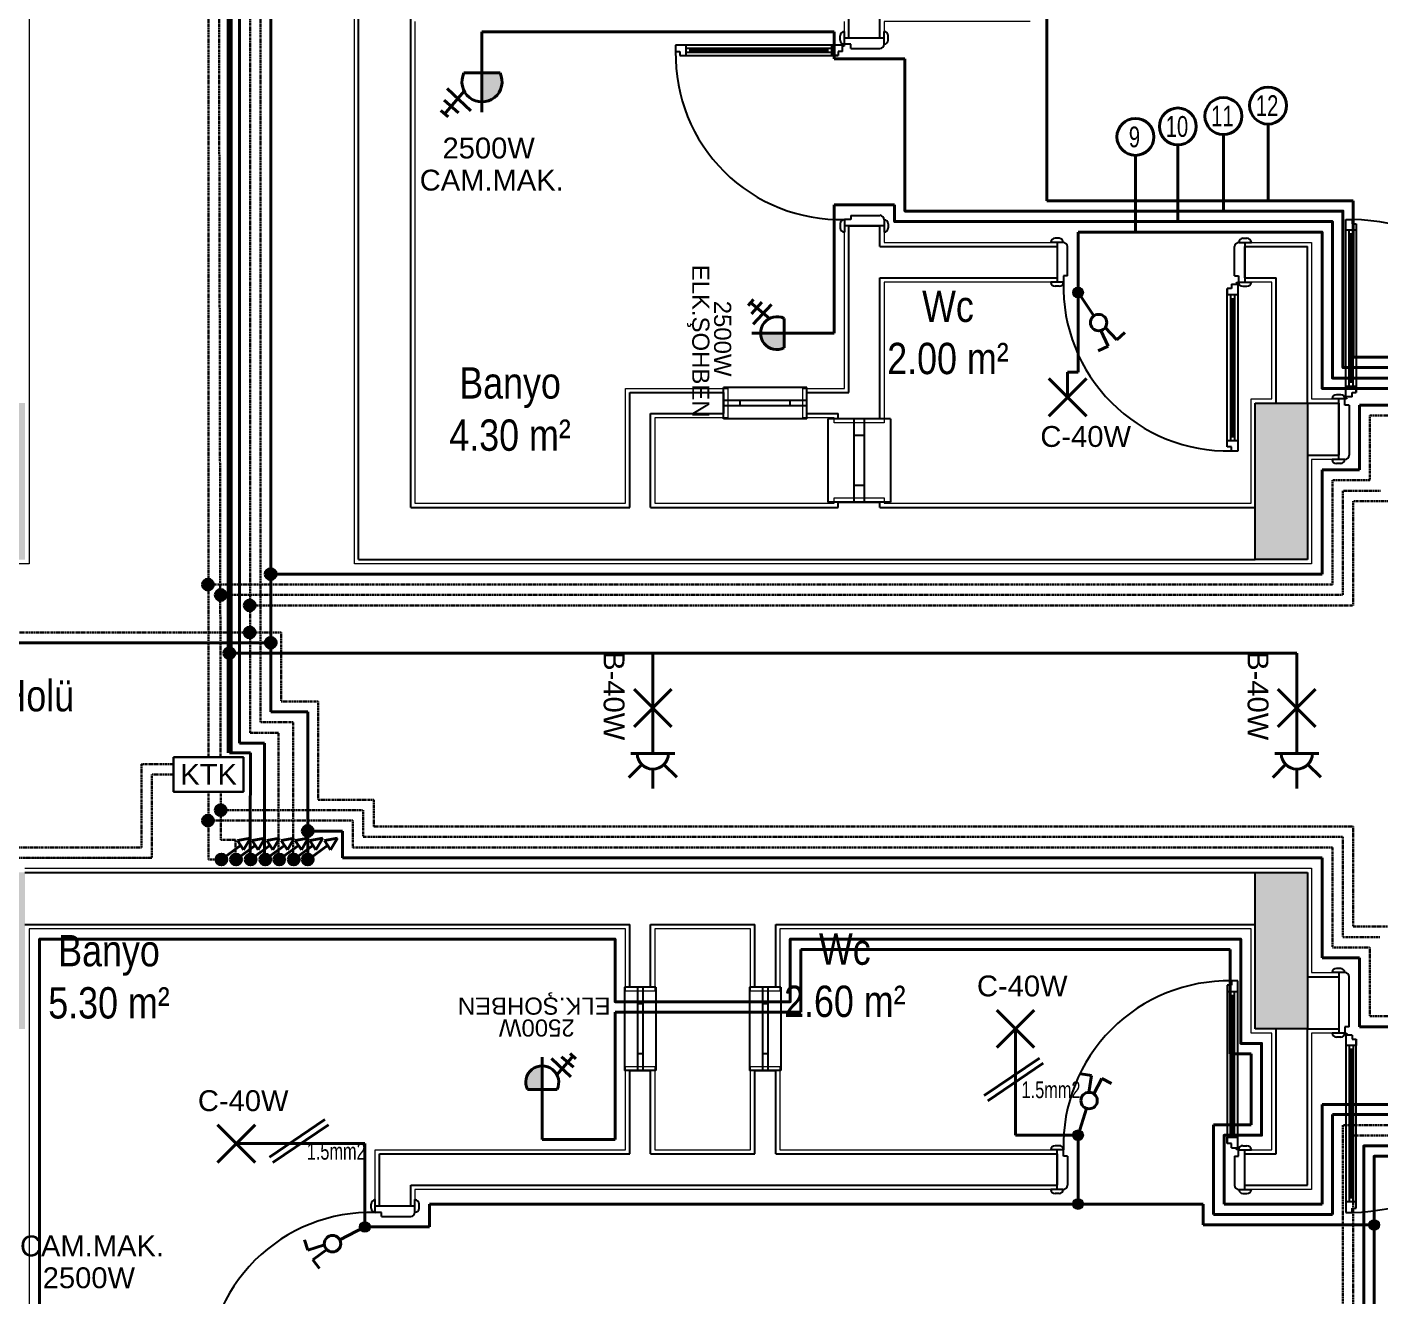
# Model space of a CAD drawing. Header units: metres. Extents: x 134072 to 172200, y 35728 to 38066.
# Drawn here: x 140836 to 141485, y 36656 to 37264 of the extents above; entities that cross this region are included whole.
import ezdxf
from ezdxf.enums import TextEntityAlignment as Align

# ---------------------------------------------------------------- set-up
doc = ezdxf.new("R2010")
doc.units = ezdxf.units.M
doc.linetypes.add('DASHED', pattern=[0.75, 0.5, -0.25])
for name, color, linetype in [('duvaR', 52, 'Continuous'), ('kapı', 129, 'Continuous'), ('Kolon', 175, 'Continuous'), ('pencere', 28, 'Continuous'), ('yazı', 7, 'Continuous')]:
    doc.layers.add(name, color=color, linetype=linetype)
for name, color, linetype, lineweight in [('m_kuvvetliakım', 1, 'Continuous', 40), ('m_topraklama', 3, 'Continuous', 40), ('m_zayıfakım', 2, 'DASHED', 30), ('SEMBOL', 140, 'Continuous', 20), ('sıva', 145, 'Continuous', 5), ('Tarama 13', 221, 'Continuous', 13)]:
    doc.layers.add(name, color=color, linetype=linetype, lineweight=lineweight)
doc.styles.add('omr', font='ARIALN.TTF', dxfattribs={"height": 20})
doc.styles.add('ROMANTUR', font='arial.ttf', dxfattribs={"width": 0.7})

# ---------------------------------------------------------------- blocks, each defined once
blk = doc.blocks.new('m-kuvvetok')
at = {"layer": 'm_kuvvetliakım'}
for p, q in [((10.22, 13.88), (4.66, 10.63)), ((9.04, 7.71), (10.22, 13.88)), ((0, 0), (6.78, 9.21)), ((4.66, 10.63), (9.04, 7.71))]:
    blk.add_line(p, q, dxfattribs=at)
blk = doc.blocks.new('m-ktk')
at = {"layer": 'm_zayıfakım', "color": 2, "linetype": 'Continuous', "ltscale": 100}
blk.add_lwpolyline([(-16.74, 16.58), (16.74, 16.58), (16.74, 0), (-16.74, 0)], close=True, dxfattribs=at)
at = {"layer": 'm_zayıfakım', "color": 4, "linetype": 'Continuous', "ltscale": 100, "style": 'ROMANTUR', "flags": 8}
blk.add_attdef('KTK', text='', height=10, dxfattribs=at).set_placement((0.1, 3.33), align=Align.CENTER)
blk = doc.blocks.new('m-kek')
at = {"layer": 'm_kuvvetliakım'}
h = blk.add_hatch(color=256, dxfattribs=at)
edge = h.paths.add_edge_path()
edge.add_arc((0, 0), 2.62, 0, 360)
blk.add_circle((0, 0), 2.62, dxfattribs=at)
blk = doc.blocks.new('m-epriz')
at = {"layer": 'm_kuvvetliakım'}
blk.add_hatch(color=256, dxfattribs=at).paths.add_polyline_path([(0, 13.86), (0, 0), (8.65, 0, 0.554639)])
for p, q in [((-19.69, 18.01), (-16.24, 21)), ((-8.54, 8.68), (-18.17, 19.93)), ((-18.17, 13), (-11.25, 19.06)), ((-16.71, 7.38), (-5.34, 18.11)), ((0, 13.86), (0, 18.84)), ((0, 0), (0, 13.86)), ((8.65, 0), (-8.65, 0))]:
    blk.add_line(p, q, dxfattribs=at)
blk.add_arc((0, 4.23), 9.63, 333.94212, 206.05788, dxfattribs=at)
blk = doc.blocks.new('m-komutatör')
at = {"layer": 'm_kuvvetliakım', "color": 6}
for p, q in [((-24.8, 4), (-23.5, 12.1)), ((-12, 2), (-24.8, 4)), ((-12, -1.9), (-24.9, -4.1)), ((-24.9, -4.1), (-23.6, -12.2))]:
    blk.add_line(p, q, dxfattribs=at)
blk.add_circle((-6.2, 0), 6.17, dxfattribs=at)
blk = doc.blocks.new('m-J1')
at = {"layer": 'm_kuvvetliakım'}
for p, q in [((-9, -9), (9, 9)), ((-9, 9), (9, -9))]:
    blk.add_line(p, q, dxfattribs=at)
blk = doc.blocks.new('m-sensör')
at = {"layer": 'm_kuvvetliakım', "color": 4}
for p, q in [((-5.33, 5.32), (-11.54, 11.51)), ((-0.06, 0), (-0.06, 10.59)), ((-0.06, 0), (-0.06, -10.59)), ((-7.53, 0), (-16.78, 0)), ((-5.28, -5.35), (-11.41, -11.61))]:
    blk.add_line(p, q, dxfattribs=at)
blk.add_arc((-0.04, 0), 7.49, 90.2245, 269.7755, dxfattribs=at)

msp = doc.modelspace()

# ---------------------------------------------------------------- hatches: boundary and pattern name
at = {"layer": 'SEMBOL'}
for points in [[(141337.45, 37137.53, -1), (141342.46, 37136.59, -1)], [(141342.22, 36734.22, 1), (141337.69, 36731.88, 1)], [(141342.22, 36701.23, 1), (141337.69, 36698.89, 1)], [(140995.52, 36689.83, 1), (141000.39, 36688.28, 1)], [(141484.23, 36691.23, 1), (141479.69, 36688.89, 1)]]:
    msp.add_hatch(color=1, dxfattribs=at).paths.add_polyline_path(points)
at = {"layer": 'Tarama 13'}
h = msp.add_hatch(dxfattribs=at)
h.set_pattern_fill('ANSI33,_O', color=256, scale=2)
h.set_pattern_definition([(45, (114691.315, 22063.553), (-8.980256, 8.980256), []), (45, (114700.295, 22063.553), (-8.980256, 8.980256), [6.35, -3.175])])
h.paths.add_polyline_path([(140034.96, 37659.06), (140004.96, 37659.06), (140004.96, 37599.06), (140034.96, 37599.06)])
h.paths.add_polyline_path([(140489.96, 37659.06), (140459.96, 37659.06), (140459.96, 37599.06), (140489.96, 37599.06)])
h.paths.add_polyline_path([(140834.96, 37784.06), (140809.96, 37784.06), (140809.96, 37609.06), (140834.96, 37609.06)])
h.paths.add_polyline_path([(141449.96, 37784.06), (141424.96, 37784.06), (141424.96, 37609.06), (141449.96, 37609.06)])
h.paths.add_polyline_path([(141449.96, 37329.06), (141419.96, 37329.06), (141419.96, 37269.06), (141449.96, 37269.06)])
h.paths.add_polyline_path([(141449.96, 37084.06), (141424.96, 37084.06), (141424.96, 37009.06), (141449.96, 37009.06)])
h.paths.add_polyline_path([(140834.96, 37084.06), (140809.96, 37084.06), (140809.96, 37009.06), (140834.96, 37009.06)])
h.paths.add_polyline_path([(140834.96, 37294.06), (140604.96, 37294.06), (140604.96, 37269.06), (140834.96, 37269.06)])
h.paths.add_polyline_path([(140489.96, 37084.06), (140314.96, 37084.06), (140314.96, 37059.06), (140489.96, 37059.06)])
h.paths.add_polyline_path([(140034.96, 37119.06), (140004.96, 37119.06), (140004.96, 37059.06), (140034.96, 37059.06)])
h.paths.add_polyline_path([(140834.96, 36859.06), (140809.96, 36859.06), (140809.96, 36784.06), (140834.96, 36784.06)])
h.paths.add_polyline_path([(140834.96, 36599.06), (140804.96, 36599.06), (140804.96, 36539.06), (140834.96, 36539.06)])
h.paths.add_polyline_path([(140834.96, 36259.06), (140809.96, 36259.06), (140809.96, 36084.06), (140834.96, 36084.06)])
h.paths.add_polyline_path([(140364.96, 36214.06), (140304.96, 36214.06), (140304.96, 36184.06), (140364.96, 36184.06)])
h.paths.add_polyline_path([(140034.96, 36244.06), (140004.96, 36244.06), (140004.96, 36184.06), (140034.96, 36184.06)])
h.paths.add_polyline_path([(140034.96, 36634.06), (140004.96, 36634.06), (140004.96, 36574.06), (140034.96, 36574.06)])
h.paths.add_polyline_path([(140364.96, 36599.06), (140304.96, 36599.06), (140304.96, 36569.06), (140364.96, 36569.06)])
h.paths.add_polyline_path([(141449.96, 36599.06), (141419.96, 36599.06), (141419.96, 36539.06), (141449.96, 36539.06)])
h.paths.add_polyline_path([(141449.96, 36259.06), (141424.96, 36259.06), (141424.96, 36084.06), (141449.96, 36084.06)])
h.paths.add_polyline_path([(141829.96, 36114.06), (141769.96, 36114.06), (141769.96, 36084.06), (141829.96, 36084.06)])
h.paths.add_polyline_path([(141799.96, 36599.06), (141769.96, 36599.06), (141769.96, 36539.06), (141799.96, 36539.06)])
h.paths.add_polyline_path([(141929.96, 36809.06), (141754.96, 36809.06), (141754.96, 36784.06), (141929.96, 36784.06)])
h.paths.add_polyline_path([(141449.96, 36859.06), (141424.96, 36859.06), (141424.96, 36784.06), (141449.96, 36784.06)])
h.paths.add_polyline_path([(142319.96, 36114.06), (142259.96, 36114.06), (142259.96, 36084.06), (142319.96, 36084.06)])
h.paths.add_polyline_path([(142419.96, 36599.06), (142294.96, 36599.06), (142294.96, 36574.06), (142419.96, 36574.06)])
h.paths.add_polyline_path([(142419.96, 36964.06), (142389.96, 36964.06), (142389.96, 36904.06), (142419.96, 36904.06)])
h.paths.add_polyline_path([(142419.96, 37294.06), (142294.96, 37294.06), (142294.96, 37269.06), (142419.96, 37269.06)])
h.paths.add_polyline_path([(141799.96, 37329.06), (141769.96, 37329.06), (141769.96, 37269.06), (141799.96, 37269.06)])
h.paths.add_polyline_path([(141929.96, 37084.06), (141754.96, 37084.06), (141754.96, 37059.06), (141929.96, 37059.06)])
h.paths.add_polyline_path([(142319.96, 37784.06), (142259.96, 37784.06), (142259.96, 37754.06), (142319.96, 37754.06)])
h.paths.add_polyline_path([(141829.96, 37784.06), (141769.96, 37784.06), (141769.96, 37754.06), (141829.96, 37754.06)])

# ---------------------------------------------------------------- linework, layer by layer
at = {"layer": 'duvaR'}
for p, q in [((140994.96, 37009.06), (140994.96, 37294.06)), ((141019.96, 37034.06), (141019.96, 37269.06)), ((141229.96, 37259.06), (141229.96, 37269.06)), ((141244.96, 37259.06), (141244.96, 37269.06)), ((141244.96, 37259.06), (141229.96, 37259.06)), ((141229.96, 37159.06), (141229.96, 37169.06)), ((141229.96, 37169.06), (141244.96, 37169.06)), ((141244.96, 37159.06), (141244.96, 37169.06)), ((141229.96, 37089.06), (141229.96, 37159.06)), ((141244.96, 37159.06), (141329.96, 37159.06)), ((141329.96, 37159.06), (141329.96, 37144.06)), ((141419.96, 37159.06), (141449.96, 37159.06)), ((141419.96, 37144.06), (141419.96, 37159.06)), ((141449.96, 37084.06), (141449.96, 37159.06)), ((141244.96, 37144.06), (141329.96, 37144.06)), ((141244.96, 37079.06), (141244.96, 37144.06)), ((141419.96, 37144.06), (141434.96, 37144.06)), ((141434.96, 37084.06), (141434.96, 37144.06)), ((141124.96, 37034.06), (141124.96, 37089.06)), ((141124.96, 37089.06), (141169.96, 37089.06)), ((141169.96, 37089.06), (141169.96, 37079.06)), ((141209.96, 37089.06), (141229.96, 37089.06)), ((141209.96, 37079.06), (141209.96, 37089.06)), ((141449.96, 37084.06), (141464.96, 37084.06)), ((141464.96, 37084.06), (141464.96, 37059.06)), ((141134.96, 37034.06), (141134.96, 37079.06)), ((141134.96, 37079.06), (141169.96, 37079.06)), ((141209.96, 37079.06), (141224.96, 37079.06)), ((141224.96, 37076.56), (141224.96, 37079.06)), ((141244.96, 37076.56), (141244.96, 37079.06)), ((141244.96, 37076.56), (141224.96, 37076.56)), ((141449.96, 37059.06), (141464.96, 37059.06)), ((141019.96, 37034.06), (141124.96, 37034.06)), ((141134.96, 37034.06), (141224.96, 37034.06)), ((141224.96, 37034.06), (141224.96, 37036.56)), ((141224.96, 37036.56), (141244.96, 37036.56)), ((141244.96, 37034.06), (141244.96, 37036.56)), ((141244.96, 37034.06), (141424.96, 37034.06)), ((140994.96, 37009.06), (141134.96, 37009.06)), ((141134.96, 37009.06), (141244.96, 37009.06)), ((141244.96, 37009.06), (141424.96, 37009.06)), ((140834.96, 36859.06), (141134.96, 36859.06)), ((141134.96, 36859.06), (141184.96, 36859.06)), ((141184.96, 36859.06), (141424.96, 36859.06)), ((140834.96, 36834.06), (141124.96, 36834.06)), ((141124.96, 36804.06), (141124.96, 36834.06)), ((141134.96, 36804.06), (141134.96, 36834.06)), ((141134.96, 36834.06), (141184.96, 36834.06)), ((141184.96, 36804.06), (141184.96, 36834.06)), ((141194.96, 36804.06), (141194.96, 36834.06)), ((141194.96, 36834.06), (141424.96, 36834.06)), ((141449.96, 36809.06), (141464.96, 36809.06)), ((141464.96, 36809.06), (141464.96, 36784.06)), ((141134.96, 36804.06), (141124.96, 36804.06)), ((141194.96, 36804.06), (141184.96, 36804.06)), ((141434.96, 36724.06), (141434.96, 36784.06)), ((141449.96, 36709.06), (141449.96, 36784.06)), ((141449.96, 36784.06), (141464.96, 36784.06)), ((141124.96, 36724.06), (141124.96, 36764.06)), ((141124.96, 36764.06), (141134.96, 36764.06)), ((141134.96, 36724.06), (141134.96, 36764.06)), ((141184.96, 36724.06), (141184.96, 36764.06)), ((141184.96, 36764.06), (141194.96, 36764.06)), ((141194.96, 36724.06), (141194.96, 36764.06)), ((141004.96, 36724.06), (141124.96, 36724.06)), ((141004.96, 36699.06), (141004.96, 36724.06)), ((141134.96, 36724.06), (141184.96, 36724.06)), ((141194.96, 36724.06), (141329.96, 36724.06)), ((141329.96, 36724.06), (141329.96, 36709.06)), ((141419.96, 36724.06), (141434.96, 36724.06)), ((141419.96, 36709.06), (141419.96, 36724.06)), ((141019.96, 36709.06), (141134.96, 36709.06)), ((141019.96, 36699.06), (141019.96, 36709.06)), ((141134.96, 36709.06), (141184.96, 36709.06)), ((141184.96, 36709.06), (141329.96, 36709.06)), ((141419.96, 36709.06), (141449.96, 36709.06)), ((141019.96, 36699.06), (141004.96, 36699.06))]:
    msp.add_line(p, q, dxfattribs=at)
at = {"layer": 'kapı'}
for p, q in [((141225.96, 37258.06), (141225.96, 37260.06)), ((141227.96, 37256.06), (141227.96, 37262.18)), ((141246.96, 37256.18), (141246.96, 37262.18)), ((141248.95, 37258.06), (141248.95, 37260.06)), ((141146.98, 37255.61), (141146.98, 37252.61)), ((141226.94, 37255.61), (141146.98, 37255.61)), ((141151.98, 37250.61), (141151.98, 37255.61)), ((141221.94, 37254.11), (141151.98, 37254.11)), ((141153.98, 37252.11), (141153.98, 37254.11)), ((141219.99, 37253.11), (141153.98, 37253.11)), ((141219.99, 37252.11), (141219.99, 37254.11)), ((141221.94, 37250.61), (141221.94, 37255.61)), ((141226.94, 37252.61), (141226.94, 37255.61)), ((141246.96, 37259.06), (141227.96, 37259.06)), ((141230.96, 37256.06), (141227.96, 37256.06)), ((141230.96, 37254.06), (141230.96, 37256.06)), ((141230.96, 37254.06), (141244.96, 37254.06)), ((141146.98, 37252.61), (141148.98, 37252.61)), ((141148.98, 37252.61), (141148.98, 37250.61)), ((141148.98, 37250.61), (141151.98, 37250.61)), ((141148.98, 37250.61), (141224.94, 37250.61)), ((141221.94, 37252.11), (141151.98, 37252.11)), ((141224.94, 37250.61), (141221.94, 37250.61)), ((141224.94, 37252.61), (141224.94, 37250.61)), ((141226.94, 37252.61), (141224.94, 37252.61)), ((141225.96, 37170.06), (141225.96, 37168.06)), ((141230.96, 37172.06), (141227.96, 37172.06)), ((141227.96, 37172.06), (141227.96, 37165.93)), ((141246.96, 37169.06), (141227.96, 37169.06)), ((141230.96, 37174.06), (141244.96, 37174.06)), ((141230.96, 37174.06), (141230.96, 37172.06)), ((141246.96, 37171.93), (141246.96, 37165.93)), ((141248.95, 37170.06), (141248.95, 37168.06)), ((141468.4, 37172.03), (141471.4, 37172.03)), ((141468.4, 37087.07), (141468.4, 37172.03)), ((141471.4, 37172.03), (141471.4, 37170.03)), ((141471.4, 37170.03), (141473.4, 37170.03)), ((141473.4, 37170.03), (141473.4, 37167.03)), ((141473.4, 37170.03), (141473.4, 37089.07)), ((141330.96, 37163.05), (141328.95, 37163.05)), ((141418.96, 37163.05), (141420.96, 37163.05)), ((141473.4, 37167.03), (141468.4, 37167.03)), ((141469.9, 37092.07), (141469.9, 37167.03)), ((141471.9, 37165.03), (141469.9, 37165.03)), ((141470.9, 37094.02), (141470.9, 37165.03)), ((141471.9, 37092.07), (141471.9, 37167.03)), ((141332.83, 37161.06), (141326.83, 37161.06)), ((141329.96, 37161.06), (141329.96, 37142.06)), ((141334.96, 37145.06), (141334.96, 37159.06)), ((141414.96, 37145.06), (141414.96, 37159.06)), ((141417.08, 37161.06), (141423.08, 37161.06)), ((141419.96, 37161.06), (141419.96, 37142.06)), ((141332.96, 37145.06), (141332.96, 37142.06)), ((141334.96, 37145.06), (141332.96, 37145.06)), ((141414.96, 37145.06), (141416.96, 37145.06)), ((141416.96, 37145.06), (141416.96, 37142.06)), ((141332.96, 37142.06), (141326.83, 37142.06)), ((141330.96, 37140.06), (141328.95, 37140.06)), ((141411.51, 37139.04), (141411.51, 37136.04)), ((141413.51, 37139.04), (141411.51, 37139.04)), ((141411.51, 37063.08), (141411.51, 37139.04)), ((141411.51, 37136.04), (141416.51, 37136.04)), ((141413.01, 37136.04), (141413.01, 37066.08)), ((141413.51, 37141.04), (141416.51, 37141.04)), ((141413.51, 37141.04), (141413.51, 37139.04)), ((141415.01, 37136.04), (141415.01, 37066.08)), ((141416.51, 37141.04), (141416.51, 37061.08)), ((141416.96, 37142.06), (141423.08, 37142.06)), ((141418.96, 37140.06), (141420.96, 37140.06)), ((141413.01, 37134.09), (141415.01, 37134.09)), ((141414.01, 37134.09), (141414.01, 37068.08)), ((141473.4, 37092.07), (141468.4, 37092.07)), ((141471.9, 37094.02), (141469.9, 37094.02)), ((141473.4, 37089.07), (141473.4, 37092.07)), ((141467.96, 37086.06), (141461.83, 37086.06)), ((141465.96, 37088.05), (141463.96, 37088.05)), ((141464.96, 37057.06), (141464.96, 37086.06)), ((141467.96, 37083.06), (141467.96, 37086.06)), ((141471.4, 37087.07), (141468.4, 37087.07)), ((141471.4, 37089.07), (141473.4, 37089.07)), ((141471.4, 37087.07), (141471.4, 37089.07)), ((141469.96, 37083.06), (141467.96, 37083.06)), ((141469.96, 37083.06), (141469.96, 37059.06)), ((141411.51, 37066.08), (141416.51, 37066.08)), ((141411.51, 37063.08), (141411.51, 37066.08)), ((141413.01, 37068.08), (141415.01, 37068.08)), ((141413.51, 37063.08), (141411.51, 37063.08)), ((141413.51, 37061.08), (141413.51, 37063.08)), ((141416.51, 37061.08), (141413.51, 37061.08)), ((141467.83, 37057.06), (141461.83, 37057.06)), ((141465.96, 37055.06), (141463.96, 37055.06)), ((141465.96, 36813.05), (141463.96, 36813.05)), ((141416.51, 36807.03), (141413.51, 36807.03)), ((141413.51, 36807.03), (141413.51, 36805.03)), ((141416.51, 36727.07), (141416.51, 36807.03)), ((141467.83, 36811.06), (141461.83, 36811.06)), ((141464.96, 36811.06), (141464.96, 36782.06)), ((141469.96, 36785.06), (141469.96, 36809.06)), ((141411.51, 36805.03), (141411.51, 36802.03)), ((141413.51, 36805.03), (141411.51, 36805.03)), ((141411.51, 36805.03), (141411.51, 36729.07)), ((141411.51, 36802.03), (141416.51, 36802.03)), ((141413.01, 36732.07), (141413.01, 36802.03)), ((141413.01, 36800.03), (141415.01, 36800.03)), ((141414.01, 36734.02), (141414.01, 36800.03)), ((141415.01, 36732.07), (141415.01, 36802.03)), ((141467.96, 36782.06), (141461.83, 36782.06)), ((141465.96, 36780.06), (141463.96, 36780.06)), ((141467.96, 36785.06), (141467.96, 36782.06)), ((141469.96, 36785.06), (141467.96, 36785.06)), ((141471.4, 36781.04), (141468.4, 36781.04)), ((141468.4, 36781.04), (141468.4, 36696.08)), ((141471.4, 36781.04), (141471.4, 36779.04)), ((141473.4, 36776.04), (141468.4, 36776.04)), ((141469.9, 36776.04), (141469.9, 36701.08)), ((141471.9, 36774.09), (141469.9, 36774.09)), ((141470.9, 36774.09), (141470.9, 36703.08)), ((141471.4, 36779.04), (141473.4, 36779.04)), ((141471.9, 36776.04), (141471.9, 36701.08)), ((141473.4, 36779.04), (141473.4, 36776.04)), ((141473.4, 36698.08), (141473.4, 36779.04)), ((141413.01, 36734.02), (141415.01, 36734.02)), ((141330.96, 36728.05), (141328.95, 36728.05)), ((141411.51, 36732.07), (141416.51, 36732.07)), ((141411.51, 36729.07), (141411.51, 36732.07)), ((141413.51, 36729.07), (141411.51, 36729.07)), ((141413.51, 36727.07), (141413.51, 36729.07)), ((141418.96, 36728.05), (141420.96, 36728.05)), ((141332.96, 36726.06), (141326.83, 36726.06)), ((141329.96, 36707.06), (141329.96, 36726.06)), ((141332.96, 36723.06), (141332.96, 36726.06)), ((141334.96, 36723.06), (141332.96, 36723.06)), ((141334.96, 36723.06), (141334.96, 36709.06)), ((141413.51, 36727.07), (141416.51, 36727.07)), ((141414.96, 36723.06), (141414.96, 36709.06)), ((141414.96, 36723.06), (141416.96, 36723.06)), ((141416.96, 36723.06), (141416.96, 36726.06)), ((141416.96, 36726.06), (141423.08, 36726.06)), ((141419.96, 36707.06), (141419.96, 36726.06)), ((141002.96, 36696.06), (141002.96, 36702.18)), ((141021.96, 36696.18), (141021.96, 36702.18)), ((141332.83, 36707.06), (141326.83, 36707.06)), ((141330.96, 36705.06), (141328.95, 36705.06)), ((141417.08, 36707.06), (141423.08, 36707.06)), ((141418.96, 36705.06), (141420.96, 36705.06)), ((141471.9, 36703.08), (141469.9, 36703.08)), ((141000.96, 36698.06), (141000.96, 36700.06)), ((141021.96, 36699.06), (141002.96, 36699.06)), ((141005.96, 36696.06), (141002.96, 36696.06)), ((141005.96, 36694.06), (141005.96, 36696.06)), ((141023.95, 36698.06), (141023.95, 36700.06)), ((141473.4, 36701.08), (141468.4, 36701.08)), ((141468.4, 36696.08), (141471.4, 36696.08)), ((141471.4, 36696.08), (141471.4, 36698.08)), ((141471.4, 36698.08), (141473.4, 36698.08)), ((141473.4, 36698.08), (141473.4, 36701.08)), ((141005.96, 36694.06), (141019.96, 36694.06))]:
    msp.add_line(p, q, dxfattribs=at)
for centre in [(141227.44, 37255.61), (141416.51, 37141.54), (141468.4, 37086.57), (141468.4, 36781.54), (141416.51, 36726.57)]:
    msp.add_circle(centre, 0.5, dxfattribs=at)
for centre, radius, start, end in [((141228.12, 37260.03), 2.16, 94.40266, 179.17522), ((141246.79, 37260.03), 2.16, 0.82737, 85.59468), ((141227.96, 37258.06), 2, 180, 269.88691), ((141244.77, 37256.24), 2.19, 274.9061, 358.58154), ((141246.95, 37258.19), 2.01, 270.20235, 356.19689), ((141225.98, 37251.04), 79.01, 178.8629, 271.43388), ((141227.96, 37170.06), 2, 90.11309, 180), ((141244.77, 37171.88), 2.19, 1.41846, 85.0939), ((141246.95, 37169.92), 2.01, 3.80311, 89.79765), ((141470.11, 37079.99), 92.05, 3.7788, 89.19467), ((141228.12, 37168.09), 2.16, 180.82478, 265.59734), ((141246.79, 37168.09), 2.16, 274.40532, 359.17263), ((141328.99, 37160.89), 2.16, 90.82737, 175.59468), ((141330.82, 37161.05), 2.01, 0.20235, 86.19689), ((141419.09, 37161.05), 2.01, 93.80311, 179.79765), ((141420.93, 37160.89), 2.16, 4.40532, 89.17263), ((141332.78, 37158.87), 2.19, 4.9061, 88.58154), ((141417.14, 37158.87), 2.19, 91.41846, 175.0939), ((141328.99, 37142.22), 2.16, 184.40266, 269.17522), ((141330.96, 37142.06), 2, 270, 359.88691), ((141411.94, 37140.08), 79.01, 178.56612, 271.1371), ((141418.96, 37142.06), 2, 180.11309, 270), ((141420.93, 37142.22), 2.16, 270.82478, 355.59734), ((141463.99, 37085.89), 2.16, 90.82478, 175.59734), ((141465.96, 37086.05), 2, 0.11309, 90), ((141467.78, 37059.24), 2.19, 271.41846, 355.0939), ((141463.99, 37057.22), 2.16, 184.40532, 269.17263), ((141465.82, 37057.06), 2.01, 273.80311, 359.79765), ((141463.99, 36810.89), 2.16, 90.82737, 175.59468), ((141465.82, 36811.05), 2.01, 0.20235, 86.19689), ((141411.94, 36728.03), 79.01, 88.8629, 181.43388), ((141467.78, 36808.87), 2.19, 4.9061, 88.58154), ((141463.99, 36782.22), 2.16, 184.40266, 269.17522), ((141465.96, 36782.06), 2, 270, 359.88691), ((141470.11, 36788.12), 92.05, 270.80533, 356.2212), ((141328.99, 36725.89), 2.16, 90.82478, 175.59734), ((141330.96, 36726.05), 2, 0.11309, 90), ((141418.96, 36726.05), 2, 90, 179.88691), ((141420.93, 36725.89), 2.16, 4.40266, 89.17522), ((141332.78, 36709.24), 2.19, 271.41846, 355.0939), ((141417.14, 36709.24), 2.19, 184.9061, 268.58154), ((141003.12, 36700.03), 2.16, 94.40266, 179.17522), ((141021.79, 36700.03), 2.16, 0.82737, 85.59468), ((141328.99, 36707.22), 2.16, 184.40532, 269.17263), ((141330.82, 36707.06), 2.01, 273.80311, 359.79765), ((141419.09, 36707.06), 2.01, 180.20235, 266.19689), ((141420.93, 36707.22), 2.16, 270.82737, 355.59468), ((141000.98, 36617.07), 79.01, 88.56612, 181.1371), ((141002.96, 36698.06), 2, 180, 269.88691), ((141019.77, 36696.24), 2.19, 274.9061, 358.58154), ((141021.95, 36698.19), 2.01, 270.20235, 356.19689)]:
    msp.add_arc(centre, radius, start, end, dxfattribs=at)
at = {"layer": 'Kolon'}
for p, q in [((141424.96, 37009.06), (141424.96, 37084.06)), ((141424.96, 37084.06), (141449.96, 37084.06)), ((141449.96, 37084.06), (141449.96, 37009.06)), ((141449.96, 37009.06), (141424.96, 37009.06)), ((141424.96, 36784.06), (141424.96, 36859.06)), ((141424.96, 36859.06), (141449.96, 36859.06)), ((141449.96, 36859.06), (141449.96, 36784.06)), ((141449.96, 36784.06), (141424.96, 36784.06))]:
    msp.add_line(p, q, dxfattribs=at)
at = {"layer": 'm_kuvvetliakım'}
for p, q in [((140937.87, 37351.06), (140937.87, 36921.01)), ((140952.87, 37336.06), (140952.87, 36936.01)), ((141134.96, 37262.06), (141054.12, 37262.06)), ((141054.12, 37242.32), (141054.12, 37262.06)), ((141222.96, 37262.06), (141134.96, 37262.06)), ((141222.96, 37249.06), (141222.96, 37262.06)), ((141222.96, 37249.06), (141256.96, 37249.06)), ((141222.96, 37179.06), (141251.96, 37179.06)), ((141222.96, 37117.58), (141222.96, 37179.06)), ((141199.05, 37117.58), (141222.96, 37117.58)), ((141474.96, 37083.06), (141474.96, 37052.06)), ((141474.96, 37083.06), (141539.96, 37083.06)), ((141474.96, 37052.06), (141456.96, 37052.06)), ((141456.96, 37052.06), (141456.96, 37002.06)), ((140955.4, 37002.06), (141456.96, 37002.06)), ((140634.96, 36969.06), (140952.78, 36969.06)), ((140970.58, 36936.01), (140952.87, 36936.01)), ((140970.58, 36936.01), (140970.58, 36865.24)), ((140949.87, 36921.01), (140937.87, 36921.01)), ((140949.87, 36865.24), (140949.87, 36921.01)), ((140970.58, 36878.9), (140987.21, 36878.9)), ((140987.21, 36878.9), (140987.21, 36866.06)), ((140987.21, 36866.06), (141456.96, 36866.06)), ((141456.96, 36866.06), (141456.96, 36818.05)), ((141206.96, 36792.06), (141206.96, 36822.06)), ((141206.96, 36822.06), (141412.96, 36822.06)), ((141412.96, 36822.06), (141412.96, 36772.06)), ((141456.96, 36818.05), (141474.96, 36818.05)), ((141474.96, 36818.05), (141474.96, 36785.06)), ((141117.96, 36792.06), (141182.96, 36792.06)), ((141117.96, 36792.06), (141117.96, 36731.06)), ((141182.96, 36792.06), (141206.96, 36792.06)), ((141474.96, 36785.06), (141539.96, 36785.06)), ((141412.96, 36772.06), (141422.96, 36772.06)), ((141422.96, 36772.06), (141422.96, 36738.05)), ((141083.02, 36754.96), (141083.02, 36731.06)), ((141456.96, 36747.81), (141456.96, 36700.06)), ((141575.66, 36747.81), (141456.96, 36747.81)), ((141461.96, 36742.95), (141461.96, 36695.06)), ((141580.66, 36742.95), (141461.96, 36742.95)), ((141422.96, 36738.05), (141404.96, 36738.05)), ((141404.96, 36738.05), (141404.96, 36695.06)), ((141083.02, 36731.06), (141117.96, 36731.06)), ((141404.96, 36695.06), (141461.96, 36695.06)), ((141409.96, 36700.06), (141456.96, 36700.06))]:
    msp.add_line(p, q, dxfattribs=at)
at = {"layer": 'm_kuvvetliakım', "color": 5}
for p, q in [((141324.96, 37291.06), (141324.96, 37181.06)), ((141431.07, 37217.82), (141431.07, 37181.06)), ((141387.82, 37207.82), (141387.82, 37171.06)), ((141409.65, 37212.82), (141409.65, 37176.06)), ((141367.46, 37202.82), (141367.46, 37166.06)), ((141324.96, 37181.06), (141417.96, 37181.06)), ((141417.96, 37181.06), (141471.96, 37181.06)), ((141471.96, 37181.06), (141471.96, 37106.06)), ((141339.96, 37137.06), (141339.96, 37166.06)), ((141339.96, 37137.06), (141337.4, 37137.06)), ((141339.96, 37134.5), (141339.96, 37098.82)), ((141471.96, 37106.06), (141519.96, 37106.06)), ((141339.96, 37098.82), (141334.96, 37098.82)), ((141334.96, 37098.82), (141334.96, 37086.86)), ((140932.96, 36964.15), (141444.84, 36964.15)), ((140932.96, 36916.3), (140943.04, 36916.3)), ((140943.04, 36916.3), (140942.87, 36875.42)), ((140942.87, 36865.24), (140942.87, 36875.42)), ((141309.96, 36733.05), (141309.96, 36784.06)), ((141321.55, 36770.03), (141294.99, 36752.05)), ((141323.24, 36767.55), (141296.68, 36749.56)), ((140978.75, 36740.53), (140952.19, 36722.55)), ((140980.44, 36738.05), (140953.88, 36720.06)), ((140936.36, 36729.06), (140997.96, 36729.06)), ((140997.96, 36689.06), (140997.96, 36729.06)), ((141328.95, 36733.05), (141309.96, 36733.05)), ((141339.96, 36733.05), (141328.95, 36733.05)), ((141339.96, 36733.05), (141339.96, 36700.06)), ((141028.95, 36689.06), (141028.95, 36700.06)), ((141339.96, 36700.06), (141028.95, 36700.06)), ((141399.96, 36700.06), (141339.96, 36700.06)), ((141399.96, 36700.06), (141399.96, 36690.06)), ((140997.96, 36689.06), (141028.95, 36689.06)), ((141399.96, 36690.06), (141481.96, 36690.06))]:
    msp.add_line(p, q, dxfattribs=at)
at = {"layer": 'm_kuvvetliakım', "color": 6}
for p, q in [((141347.58, 37125.92), (141341.4, 37134.95)), ((141344.06, 36745.91), (141339.96, 36733.05)), ((140985.96, 36682.87), (140997.96, 36689.06))]:
    msp.add_line(p, q, dxfattribs=at)
at = {"layer": 'm_kuvvetliakım', "color": 4}
for p, q in [((141136.02, 36916.03), (141136.02, 36937.86)), ((141444.84, 36916.03), (141444.84, 36937.86))]:
    msp.add_line(p, q, dxfattribs=at)
at = {"layer": 'm_kuvvetliakım', "color": 5, "lineweight": 211}
msp.add_lwpolyline([(140932.96, 37356.06), (140932.96, 37326.06), (140932.96, 37321.06), (140932.96, 37296.06), (140932.96, 36916.3)], dxfattribs=at)
at = {"layer": 'm_kuvvetliakım'}
for points in [[(141256.96, 37249.06), (141256.96, 37176.06), (141417.96, 37176.06), (141466.96, 37176.06), (141466.96, 37101.06), (141524.96, 37101.06), (141524.96, 37121.06), (141560.66, 37121.06), (141560.66, 37130.01), (141585.66, 37130.01), (141585.66, 37120.01)], [(141251.96, 37179.06), (141251.96, 37171.06), (141417.96, 37171.06), (141461.96, 37171.06), (141461.96, 37096.06), (141529.96, 37096.06), (141529.96, 37116.06), (141565.66, 37116.06), (141565.66, 37125.01), (141580.66, 37125.01), (141580.66, 37120.01)], [(140841.96, 36606.06), (140841.96, 36674.06), (140841.96, 36784.06), (140841.96, 36827.06), (141117.96, 36827.06), (141117.96, 36797.06), (141182.96, 36797.06), (141201.96, 36797.06), (141201.96, 36827.06), (141417.96, 36827.06), (141417.96, 36777.06), (141427.96, 36777.06), (141427.96, 36733.05), (141409.96, 36733.05), (141409.96, 36700.06)], [(141585.66, 36742.95), (141585.66, 36737.95), (141554.96, 36737.95), (141554.96, 36727.95), (141476.96, 36727.95), (141476.96, 36611.06), (141449.96, 36611.06), (141419.96, 36611.06), (141189.96, 36611.06)]]:
    msp.add_lwpolyline(points, dxfattribs=at)
at = {"layer": 'm_kuvvetliakım', "color": 5}
for points in [[(141339.96, 37166.06), (141456.96, 37166.06), (141456.96, 37091.06), (141534.96, 37091.06), (141534.96, 37111.06), (141570.66, 37111.06), (141570.66, 37120.01), (141575.66, 37120.01)], [(141136.02, 36964.15), (141136.02, 36937.86)], [(141444.84, 36964.15), (141444.84, 36937.86)], [(141590.66, 36742.95), (141590.66, 36732.95), (141559.96, 36732.95), (141559.96, 36722.95), (141481.96, 36722.95), (141481.96, 36606.06), (141449.96, 36606.06), (141419.96, 36606.06), (141249.96, 36606.06)]]:
    msp.add_lwpolyline(points, dxfattribs=at)
for centre in [(141431.07, 37226.67), (141409.65, 37221.67), (141367.46, 37211.67), (141387.82, 37216.67)]:
    msp.add_circle(centre, 8.85, dxfattribs=at)
at = {"layer": 'm_zayıfakım', "color": 3}
for p, q in [((140942.87, 37346.06), (140942.87, 36926.01)), ((141489.96, 37037.06), (141471.96, 37037.06)), ((141471.96, 37037.06), (141471.96, 36987.06)), ((140945.38, 36987.06), (141471.96, 36987.06)), ((140605.96, 36974.06), (140957.83, 36974.06)), ((140957.83, 36974.06), (140957.83, 36941.01)), ((140975.58, 36941.01), (140957.83, 36941.01)), ((140975.58, 36941.01), (140975.58, 36893.9)), ((140956.58, 36926.01), (140942.87, 36926.01)), ((140956.58, 36865.24), (140956.58, 36926.01)), ((141002.21, 36893.9), (140975.58, 36893.9)), ((141002.21, 36893.9), (141002.21, 36881.06)), ((141002.21, 36881.06), (141471.96, 36881.06)), ((141471.96, 36881.06), (141471.96, 36833.05)), ((141471.96, 36833.05), (141489.96, 36833.05))]:
    msp.add_line(p, q, dxfattribs=at)
at = {"layer": 'm_zayıfakım', "color": 32, "true_color": 0xcd6928}
for p, q in [((140947.87, 37341.06), (140947.87, 36931.01)), ((140963.58, 36931.01), (140947.87, 36931.01)), ((140963.58, 36865.24), (140963.58, 36931.01))]:
    msp.add_line(p, q, dxfattribs=at)
at = {"layer": 'm_zayıfakım', "color": 30}
for p, q in [((141479.96, 37078.06), (141479.96, 37047.06)), ((141479.96, 37078.06), (141544.96, 37078.06)), ((141461.96, 37057.06), (141461.96, 37056.48)), ((141479.96, 37047.06), (141461.96, 37047.06)), ((141461.96, 37047.06), (141461.96, 36997.06)), ((140925.31, 36997.06), (141461.96, 36997.06)), ((140922.96, 36897.71), (140922.96, 36865.24)), ((140922.69, 36883.9), (140992.21, 36883.9)), ((140992.21, 36883.9), (140992.21, 36871.06)), ((140992.21, 36871.06), (141461.96, 36871.06)), ((141461.96, 36871.06), (141461.96, 36823.05)), ((140922.96, 36865.24), (140929.17, 36865.24)), ((141461.96, 36823.05), (141479.96, 36823.05)), ((141479.96, 36823.05), (141479.96, 36790.06)), ((141479.96, 36790.06), (141544.96, 36790.06)), ((141466.96, 36737.95), (141466.96, 36621.06)), ((141544.96, 36737.95), (141466.96, 36737.95))]:
    msp.add_line(p, q, dxfattribs=at)
at = {"layer": 'm_zayıfakım'}
for p, q in [((141484.96, 37042.06), (141466.96, 37042.06)), ((141466.96, 37042.06), (141466.96, 36992.06)), ((140931.47, 36992.06), (141466.96, 36992.06)), ((140928.83, 36888.9), (140997.21, 36888.9)), ((140997.21, 36888.9), (140997.21, 36876.06)), ((140928.87, 36874.61), (140935.87, 36874.61)), ((140935.87, 36874.61), (140935.87, 36865.24)), ((140997.21, 36876.06), (141466.96, 36876.06)), ((141466.96, 36876.06), (141466.96, 36828.05)), ((141466.96, 36828.05), (141484.96, 36828.05)), ((141471.96, 36732.95), (141471.96, 36616.06))]:
    msp.add_line(p, q, dxfattribs=at)
at = {"layer": 'm_zayıfakım', "color": 2}
msp.add_line((141549.96, 36732.95), (141471.96, 36732.95), dxfattribs=at)
at = {"layer": 'm_zayıfakım', "color": 30}
for points in [[(140922.96, 37397.12), (140922.96, 37326.06), (140922.96, 37321.06), (140922.96, 37296.06), (140922.96, 36914.29)], [(140906.22, 36906), (140895.83, 36906), (140895.83, 36866.06), (140834.96, 36866.06), (140802.96, 36866.06), (140802.96, 36861.06), (140802.96, 36816.06), (140764.96, 36816.06), (140641.96, 36816.06), (140641.96, 36886.06), (140641.96, 36890.52)]]:
    msp.add_lwpolyline(points, dxfattribs=at)
at = {"layer": 'm_zayıfakım'}
for points in [[(140927.96, 37397.12), (140927.96, 37326.06), (140927.96, 37321.06), (140927.96, 37296.06), (140928.79, 36914.29)], [(140906.22, 36911), (140890.83, 36911), (140890.83, 36871.06), (140834.96, 36871.06), (140797.96, 36871.06), (140797.96, 36861.06), (140797.96, 36821.06), (140764.96, 36821.06), (140646.96, 36821.06), (140646.96, 36886.06), (140646.96, 36895.52)], [(140928.82, 36897.71), (140928.87, 36874.61)]]:
    msp.add_lwpolyline(points, dxfattribs=at)
at = {"layer": 'pencere'}
for p, q in [((141209.96, 37091.56), (141169.96, 37091.56)), ((141169.96, 37084.81), (141169.96, 37091.56)), ((141209.96, 37084.81), (141209.96, 37091.56)), ((141209.96, 37085.31), (141169.96, 37085.31)), ((141169.96, 37083.31), (141169.96, 37084.81)), ((141177.96, 37082.81), (141177.96, 37085.31)), ((141201.96, 37082.81), (141201.96, 37085.31)), ((141209.96, 37083.31), (141209.96, 37084.81)), ((141169.96, 37076.56), (141169.96, 37083.31)), ((141209.96, 37082.81), (141169.96, 37082.81)), ((141209.96, 37076.56), (141209.96, 37083.31)), ((141209.96, 37076.56), (141169.96, 37076.56)), ((141233.46, 37076.56), (141219.96, 37076.56)), ((141219.96, 37076.56), (141219.96, 37036.56)), ((141232.46, 37076.56), (141232.46, 37036.56)), ((141236.46, 37076.56), (141233.46, 37076.56)), ((141249.96, 37076.56), (141236.46, 37076.56)), ((141237.46, 37076.56), (141237.46, 37036.56)), ((141249.96, 37076.56), (141249.96, 37036.56)), ((141237.46, 37068.56), (141232.46, 37068.56)), ((141237.46, 37044.56), (141232.46, 37044.56)), ((141233.46, 37036.56), (141219.96, 37036.56)), ((141236.46, 37036.56), (141233.46, 37036.56)), ((141249.96, 37036.56), (141236.46, 37036.56)), ((141129.21, 36804.06), (141122.46, 36804.06)), ((141122.46, 36804.06), (141122.46, 36764.06)), ((141128.71, 36804.06), (141128.71, 36764.06)), ((141130.71, 36804.06), (141129.21, 36804.06)), ((141137.46, 36804.06), (141130.71, 36804.06)), ((141131.21, 36804.06), (141131.21, 36764.06)), ((141137.46, 36804.06), (141137.46, 36764.06)), ((141189.21, 36804.06), (141182.46, 36804.06)), ((141182.46, 36804.06), (141182.46, 36764.06)), ((141188.71, 36804.06), (141188.71, 36764.06)), ((141190.71, 36804.06), (141189.21, 36804.06)), ((141197.46, 36804.06), (141190.71, 36804.06)), ((141191.21, 36804.06), (141191.21, 36764.06)), ((141197.46, 36804.06), (141197.46, 36764.06)), ((141131.21, 36796.06), (141128.71, 36796.06)), ((141191.21, 36796.06), (141188.71, 36796.06)), ((141131.21, 36772.06), (141128.71, 36772.06)), ((141191.21, 36772.06), (141188.71, 36772.06)), ((141129.21, 36764.06), (141122.46, 36764.06)), ((141130.71, 36764.06), (141129.21, 36764.06)), ((141137.46, 36764.06), (141130.71, 36764.06)), ((141189.21, 36764.06), (141182.46, 36764.06)), ((141190.71, 36764.06), (141189.21, 36764.06)), ((141197.46, 36764.06), (141190.71, 36764.06))]:
    msp.add_line(p, q, dxfattribs=at)
for centre in [(141189.96, 37099.06), (141219.96, 37056.56), (141114.96, 36784.06), (141174.96, 36784.06)]:
    msp.add_circle(centre, 0, dxfattribs=at)
at = {"layer": 'SEMBOL', "color": 1}
for centre in [(141339.96, 37137.06), (141339.96, 36733.05), (141339.96, 36700.06), (140997.96, 36689.06), (141481.96, 36690.06)]:
    msp.add_circle(centre, 2.55, dxfattribs=at)
at = {"layer": 'sıva'}
for p, q in [((140992.96, 37007.06), (140992.96, 37296.06)), ((141021.96, 37267.06), (141021.96, 37036.06)), ((141227.96, 37257.06), (141227.96, 37267.06)), ((141227.96, 37159.06), (141227.96, 37171.06)), ((141246.96, 37171.06), (141246.96, 37171.06)), ((141246.96, 37171.06), (141246.96, 37161.06)), ((141227.96, 37091.06), (141227.96, 37159.06)), ((141246.96, 37161.06), (141331.96, 37161.06)), ((141331.96, 37142.06), (141246.96, 37142.06)), ((141246.96, 37142.06), (141246.96, 37079.06)), ((141331.96, 37142.06), (141331.96, 37142.06)), ((141432.96, 37142.06), (141417.96, 37142.06)), ((141432.96, 37086.06), (141432.96, 37142.06)), ((141122.96, 37036.06), (141122.96, 37091.06)), ((141122.96, 37091.06), (141171.96, 37091.06)), ((141171.96, 37091.06), (141171.96, 37077.06)), ((141207.96, 37077.06), (141207.96, 37091.06)), ((141207.96, 37091.06), (141227.96, 37091.06)), ((141422.96, 37036.06), (141422.96, 37086.06)), ((141422.96, 37086.06), (141432.96, 37086.06)), ((141246.96, 37079.06), (141246.96, 37074.56)), ((141171.96, 37077.06), (141136.96, 37077.06)), ((141136.96, 37077.06), (141136.96, 37036.06)), ((141222.96, 37077.06), (141207.96, 37077.06)), ((141222.96, 37074.56), (141222.96, 37077.06)), ((141246.96, 37074.56), (141222.96, 37074.56)), ((141466.96, 37057.06), (141451.96, 37057.06)), ((141451.96, 37057.06), (141451.96, 37007.06)), ((141021.96, 37036.06), (141122.96, 37036.06)), ((141136.96, 37036.06), (141222.96, 37036.06)), ((141222.96, 37036.06), (141222.96, 37038.56)), ((141222.96, 37038.56), (141246.96, 37038.56)), ((141246.96, 37038.56), (141246.96, 37036.06)), ((141246.96, 37036.06), (141422.96, 37036.06)), ((141134.96, 37007.06), (140992.96, 37007.06)), ((141244.96, 37007.06), (141134.96, 37007.06)), ((141424.96, 37007.06), (141244.96, 37007.06)), ((141451.96, 37007.06), (141424.96, 37007.06)), ((140834.96, 36866.06), (140895.83, 36866.06)), ((140926.68, 36866.06), (140931.66, 36866.06)), ((140933.68, 36866.06), (140938.66, 36866.06)), ((140935.87, 36866.06), (140938.37, 36866.06)), ((140940.68, 36866.06), (140945.66, 36866.06)), ((140947.68, 36866.06), (140952.66, 36866.06)), ((140954.38, 36866.06), (140959.37, 36866.06)), ((140961.38, 36866.06), (140966.37, 36866.06)), ((140968.08, 36866.06), (140973.07, 36866.06)), ((140834.96, 36861.06), (141134.96, 36861.06)), ((141134.96, 36861.06), (141184.96, 36861.06)), ((141184.96, 36861.06), (141424.96, 36861.06)), ((141424.96, 36861.06), (141451.96, 36861.06)), ((141451.96, 36861.06), (141451.96, 36811.06)), ((141122.96, 36832.06), (140836.96, 36832.06)), ((140836.96, 36832.06), (140836.96, 36784.06)), ((141122.96, 36802.06), (141122.96, 36832.06)), ((141182.96, 36832.06), (141136.96, 36832.06)), ((141136.96, 36832.06), (141136.96, 36802.06)), ((141182.96, 36802.06), (141182.96, 36832.06)), ((141422.96, 36832.06), (141196.96, 36832.06)), ((141196.96, 36832.06), (141196.96, 36802.06)), ((141422.96, 36782.06), (141422.96, 36832.06)), ((141451.96, 36811.06), (141466.96, 36811.06)), ((141136.96, 36802.06), (141122.96, 36802.06)), ((141196.96, 36802.06), (141182.96, 36802.06)), ((140836.96, 36784.06), (140836.96, 36674.06)), ((141432.96, 36782.06), (141422.96, 36782.06)), ((141432.96, 36726.06), (141432.96, 36782.06)), ((141466.96, 36782.06), (141451.96, 36782.06)), ((141451.96, 36782.06), (141451.96, 36707.06)), ((141461.96, 36782.06), (141461.96, 36781.48)), ((141466.96, 36782.06), (141466.96, 36782.06)), ((141122.96, 36726.06), (141122.96, 36766.06)), ((141122.96, 36766.06), (141136.96, 36766.06)), ((141136.96, 36766.06), (141136.96, 36726.06)), ((141182.96, 36726.06), (141182.96, 36766.06)), ((141182.96, 36766.06), (141196.96, 36766.06)), ((141196.96, 36766.06), (141196.96, 36726.06)), ((141002.96, 36697.06), (141002.96, 36726.06)), ((141002.96, 36726.06), (141122.96, 36726.06)), ((141136.96, 36726.06), (141182.96, 36726.06)), ((141196.96, 36726.06), (141331.96, 36726.06)), ((141417.96, 36726.06), (141417.96, 36726.06)), ((141417.96, 36726.06), (141432.96, 36726.06)), ((141451.96, 36707.06), (141417.96, 36707.06)), ((141002.96, 36697.06), (141002.96, 36697.06)), ((140836.96, 36674.06), (140836.96, 36601.06))]:
    msp.add_line(p, q, dxfattribs=at)
for points in [[(140906.96, 37529.06), (140906.96, 37507.06), (140836.96, 37507.06), (140836.96, 37294.06), (140836.96, 37269.06), (140836.96, 37084.06), (140836.96, 37007.06), (140807.96, 37007.06), (140807.96, 37084.06), (140807.96, 37267.06), (140636.96, 37267.06), (140636.96, 36982.06)], [(141316.96, 37267.06), (141246.96, 37267.06), (141246.96, 37257.06)], [(141417.96, 37161.06), (141451.96, 37161.06), (141451.96, 37086.06), (141466.96, 37086.06)], [(141331.96, 36707.06), (141184.96, 36707.06), (141134.96, 36707.06), (141021.96, 36707.06), (141021.96, 36697.06)]]:
    msp.add_lwpolyline(points, dxfattribs=at)

# ---------------------------------------------------------------- block references
at = {"layer": 'm_kuvvetliakım', "xscale": -1, "rotation": 180}
msp.add_blockref('m-epriz', (141054.12, 37242.32), dxfattribs=at)
at = {"layer": 'm_kuvvetliakım'}
for name, p, xscale, yscale, zscale, rotation in [('m-epriz', (141199.05, 37117.58), -0.8204515628822264, 0.8204515628822264, 0.8204515628822264, 90), ('m-komutatör', (141347.58, 37125.92), -0.6379656958762535, 0.6379656958762534, 0.6379656958762534, 304.37735993542), ('m-komutatör', (141344.06, 36745.91), -0.6379656958762535, 0.6379656958762535, 0.6379656958762534, 72.27366002962145), ('m-komutatör', (140985.96, 36682.87), -0.6379656958762535, 0.6379656958762535, 0.6379656958762534, 207.2736600296214)]:
    msp.add_blockref(name, p, dxfattribs=dict(at, xscale=xscale, yscale=yscale, zscale=zscale, rotation=rotation))
for p in [(141334.96, 37086.86), (141309.96, 36784.06), (140936.36, 36729.06)]:
    msp.add_blockref('m-J1', p, dxfattribs=at)
at = {"layer": 'm_kuvvetliakım', "color": 3, "xscale": -1, "rotation": 270}
for p in [(140952.78, 37002.06), (140922.69, 36997.06), (140928.85, 36992.06), (140942.75, 36987.06), (140942.75, 36974.06), (140952.83, 36969.15), (140932.96, 36964.15), (140928.83, 36888.9), (140922.69, 36883.9), (140970.58, 36878.9), (140929.17, 36865.24), (140936.17, 36865.24), (140943.17, 36865.24), (140950.17, 36865.24), (140956.87, 36865.24), (140963.87, 36865.24), (140970.58, 36865.24)]:
    msp.add_blockref('m-kek', p, dxfattribs=at)
at = {"layer": 'm_kuvvetliakım', "rotation": 90}
for name, p in [('m-J1', (141136.02, 36937.86)), ('m-J1', (141444.84, 36937.86)), ('m-sensör', (141136.02, 36916.09)), ('m-sensör', (141444.84, 36916.09))]:
    msp.add_blockref(name, p, dxfattribs=at)
at = {"layer": 'm_kuvvetliakım', "xscale": -0.8204515628822264, "yscale": 0.8204515628822264, "zscale": 0.8204515628822264}
msp.add_blockref('m-epriz', (141083.02, 36754.96), dxfattribs=at)
at = {"layer": 'm_topraklama', "xscale": -1, "rotation": 270}
for p in [(140929.17, 36865.24), (140936.17, 36865.24), (140943.17, 36865.24), (140950.17, 36865.24), (140956.87, 36865.24), (140963.87, 36865.24), (140970.87, 36865.24)]:
    msp.add_blockref('m-kuvvetok', p, dxfattribs=at)
at = {"layer": 'm_zayıfakım', "color": 30}
ref = msp.add_blockref('m-ktk', (140922.96, 36897.71), dxfattribs=at)
ref.add_attrib('KTK', 'KTK', dxfattribs={"color": 4, "linetype": 'Continuous', "ltscale": 100, "height": 10, "style": 'ROMANTUR'}).set_placement((140923.06, 36901.04), align=Align.CENTER)

# ---------------------------------------------------------------- texts
at = {"layer": 'm_kuvvetliakım', "color": 5, "style": 'ROMANTUR', "width": 0.7}
for s, height, p in [('12', 9.954, (141430.62, 37226.67)), ('10', 9.954, (141387.37, 37216.67)), ('11', 9.954, (141409.21, 37221.67)), ('9', 9.95, (141367.01, 37211.67))]:
    msp.add_text(s, height=height, dxfattribs=at).set_placement(p, align=Align.MIDDLE_CENTER)
at = {"layer": 'm_kuvvetliakım', "color": 4, "style": 'ROMANTUR'}
for p in [(141112.46, 36965.11), (141421.28, 36965.11)]:
    msp.add_text('B-40W', height=10, rotation=270, dxfattribs=at).set_placement(p)
at = {"layer": 'm_kuvvetliakım', "color": 5, "style": 'ROMANTUR', "width": 0.7}
for p in [(141312.88, 36750.83), (140970.08, 36721.34)]:
    msp.add_text('1.5mm2', height=8, dxfattribs=at).set_placement(p)
at = {"layer": 'm_kuvvetliakım', "color": 4, "style": 'ROMANTUR', "flags": 8}
for tag, text, p in [('2500W', '2500W', (141057.32, 37201.33)), ('CAM.MAK.', 'CAM.MAK.', (141058.8, 37185.94)), ('C-40W', 'C-40W', (141343.62, 37063.05)), ('C-40W', 'C-40W', (141313.21, 36799.62)), ('C-40W', 'C-40W', (140939.61, 36744.62)), ('CAM.MAK.', 'CAM.MAK.', (140867.09, 36674.99)), ('2500W', '2500W', (140865.6, 36659.73))]:
    msp.add_attdef(tag, text=text, height=10, dxfattribs=at).set_placement(p, align=Align.CENTER)
for tag, text, rotation, p in [('ELK.ŞOHBEN', 'ELK.ŞOHBEN', 270, (141154.95, 37113.74)), ('2500W', '2500W', 270, (141165.42, 37114.96)), ('ELK.ŞOHBEN', 'ELK.ŞOHBEN', 180, (141079.18, 36799.06)), ('2500W', '2500W', 180, (141080.4, 36788.59))]:
    msp.add_attdef(tag, text=text, height=8.205, rotation=rotation, dxfattribs=at).set_placement(p, align=Align.CENTER)
at = {"layer": 'yazı', "lineweight": 20, "char_height": 15, "attachment_point": 2, "style": 'omr'}
for s, insert, width in [('Wc\\P2.00 m²', (141277.58, 37137.95), 139.1913), ('Banyo\\P4.30 m²', (141067.58, 37101.2), 139.1913), ('Apartman giriş Holü\\P36.30 m²', (140783.09, 36951.28), 231.3019), ('Banyo\\P5.30 m²', (140875.26, 36829.03), 139.1913), ('Wc\\P2.60 m²', (141228.12, 36829.77), 139.1913)]:
    msp.add_mtext(s, dxfattribs=dict(at, insert=insert, width=width))

doc.saveas('drawing.dxf')
